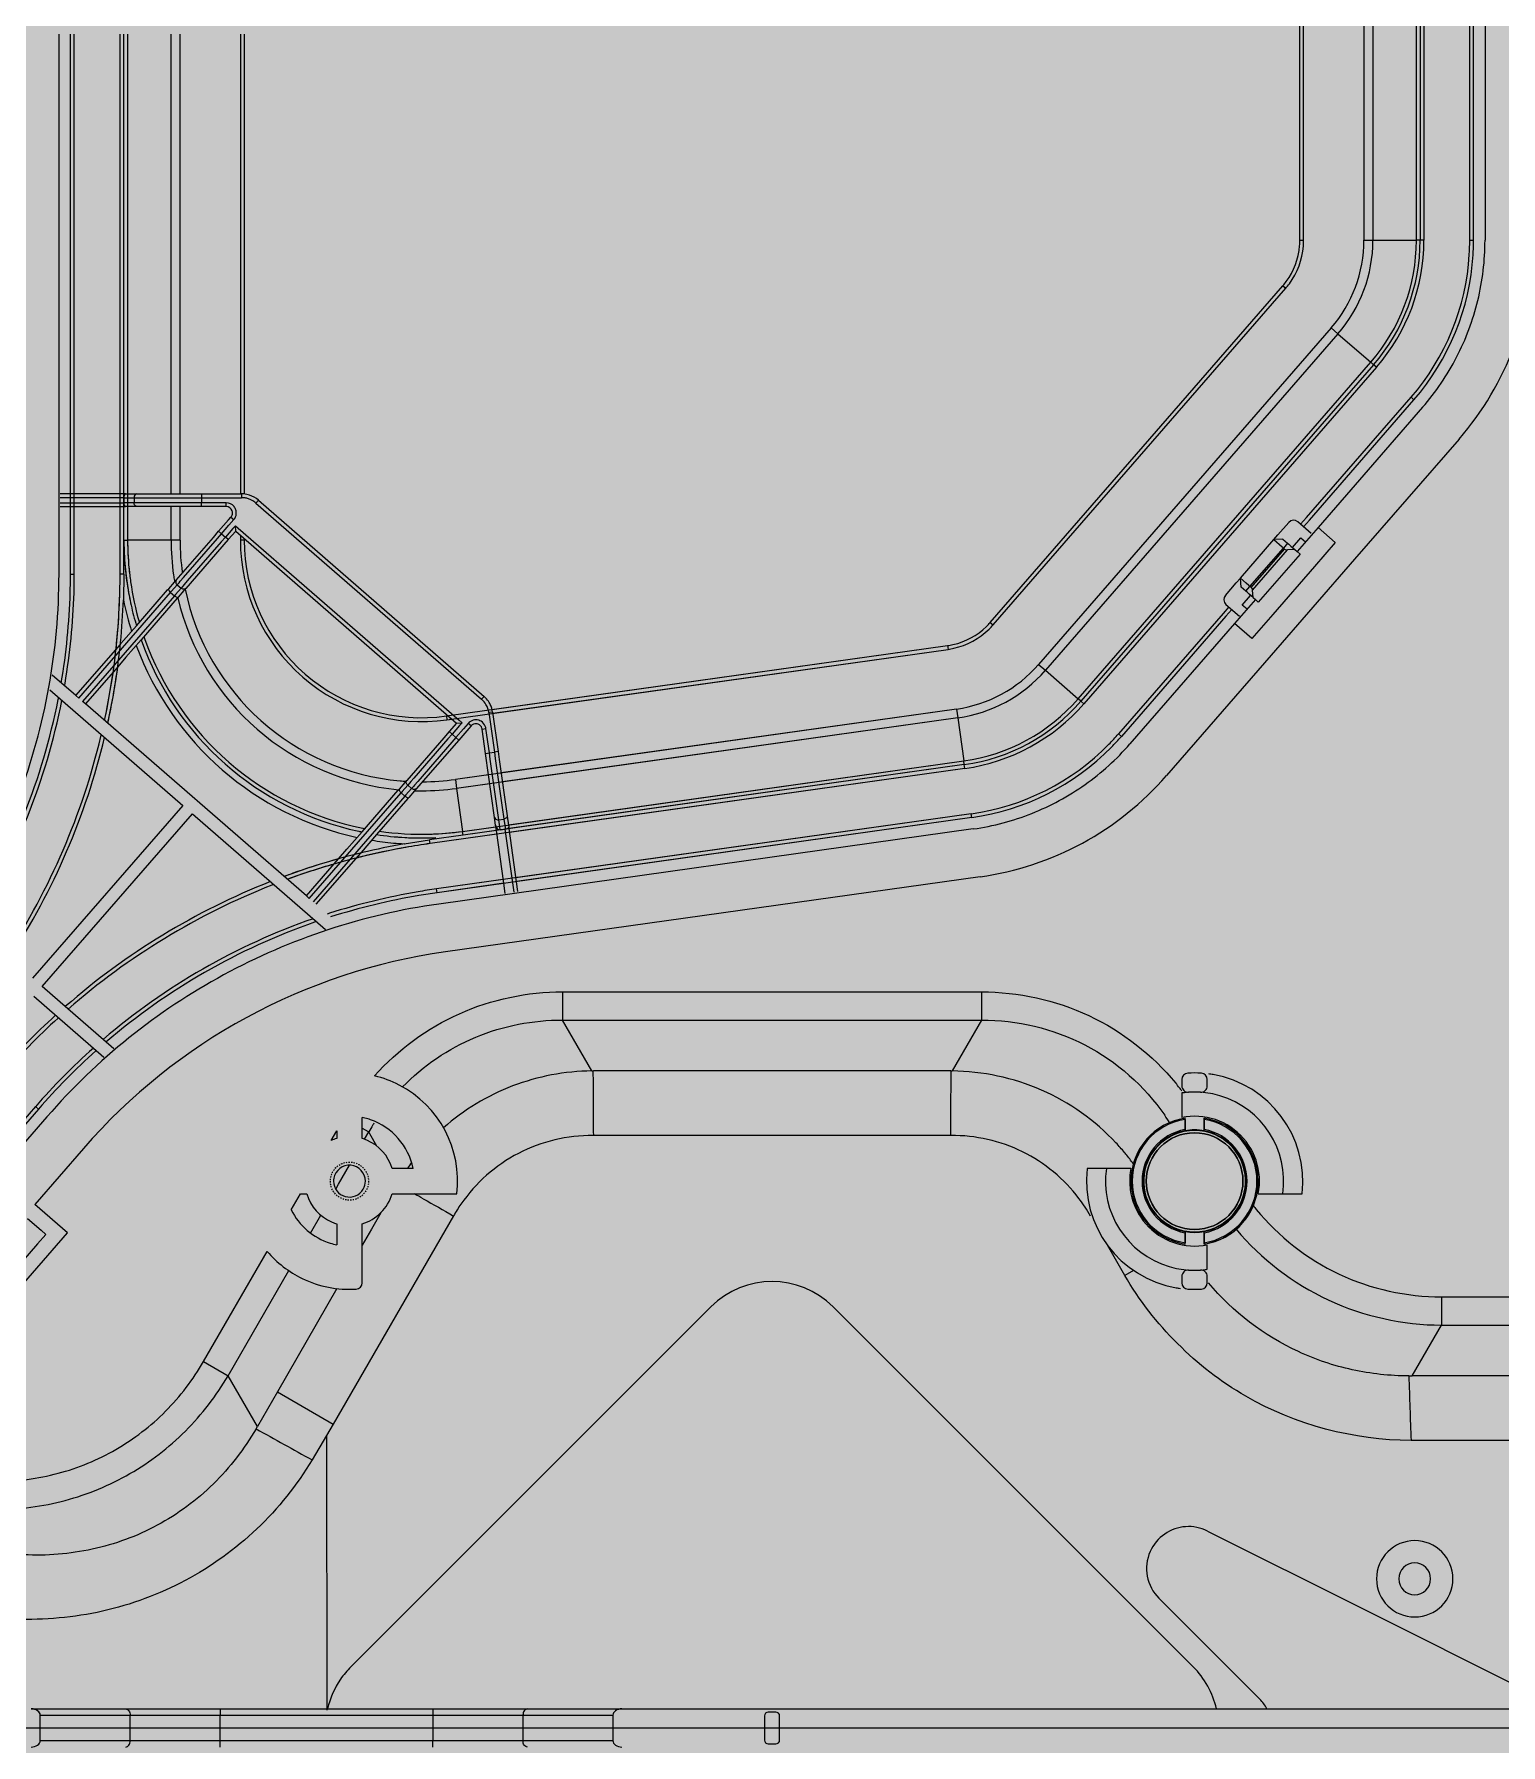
# Model space of a CAD drawing. Header units: millimetres. Extents: x -1070 to 42146, y 1440 to 12921.
# Drawn here: x 5678.8 to 5794, y 3516.5 to 3650.9 of the extents above; entities that cross this region are included whole.
import ezdxf

# ---------------------------------------------------------------- set-up
doc = ezdxf.new("R2010")
doc.units = ezdxf.units.MM
doc.linetypes.add('HIDDEN', pattern=[0.2, 0.1, -0.1])
for name, color, linetype in [('CITI-3MM实线CONTINUOUS', 7, 'Continuous'), ('CITIE-TAO实线CONTINUOUS', 7, 'Continuous'), ('DW-PLUS-XIANGTI隐藏线HIDDEN', 7, 'Continuous')]:
    doc.layers.add(name, color=color, linetype=linetype)

msp = doc.modelspace()

# ---------------------------------------------------------------- hatches: boundary and pattern name
at = {"lineweight": -3}
h = msp.add_hatch(color=256, dxfattribs=at)
h.dxf.hatch_style = 1
h.paths.add_polyline_path([(5611.757, 3767.826), (5611.757, 2767.826), (6111.757, 2767.826), (6111.757, 3767.826)])

# ---------------------------------------------------------------- linework, layer by layer
at = {"color": 7, "linetype": 'Continuous', "lineweight": -3}
for p, q in [((5787.98, 3677.148), (5787.98, 3634.728)), ((5791.58, 3634.728), (5791.58, 3677.148)), ((5791.88, 3634.728), (5791.88, 3677.148)), ((5792.78, 3677.148), (5792.78, 3634.728)), ((5778.23, 3634.728), (5778.23, 3674.488)), ((5778.53, 3634.728), (5778.53, 3674.488)), ((5783.266, 3674.488), (5783.266, 3634.728)), ((5783.973, 3674.488), (5783.973, 3634.728)), ((5787.388, 3634.728), (5787.388, 3674.488)), ((5787.68, 3674.488), (5787.68, 3634.728)), ((5680.733, 3608.504), (5680.733, 3650.924)), ((5680.733, 3608.504), (5680.733, 3650.924)), ((5681.633, 3608.504), (5681.633, 3650.924)), ((5681.633, 3614.801), (5681.633, 3650.924)), ((5681.933, 3608.504), (5681.933, 3650.924)), ((5681.933, 3614.801), (5681.933, 3650.924)), ((5685.533, 3608.504), (5685.533, 3650.924)), ((5685.533, 3614.801), (5685.533, 3650.924)), ((5685.833, 3611.163), (5685.833, 3650.924)), ((5685.833, 3614.801), (5685.833, 3650.924)), ((5686.126, 3650.924), (5686.126, 3611.163)), ((5686.126, 3650.924), (5686.126, 3614.801)), ((5689.54, 3614.801), (5689.54, 3650.924)), ((5690.247, 3614.801), (5690.247, 3650.924)), ((5694.983, 3650.924), (5694.983, 3614.801)), ((5695.283, 3650.924), (5695.283, 3614.791)), ((5778.23, 3634.728), (5778.53, 3634.728)), ((5783.266, 3634.728), (5783.973, 3634.728)), ((5783.973, 3634.728), (5787.388, 3634.728)), ((5787.68, 3634.728), (5787.388, 3634.728)), ((5787.98, 3634.728), (5787.68, 3634.728)), ((5791.58, 3634.728), (5791.88, 3634.728)), ((5753.902, 3604.704), (5776.894, 3631.153)), ((5754.129, 3604.507), (5777.12, 3630.956)), ((5776.894, 3631.153), (5777.12, 3630.956)), ((5780.694, 3627.849), (5757.703, 3601.4)), ((5781.228, 3627.385), (5758.236, 3600.937)), ((5780.694, 3627.849), (5781.228, 3627.385)), ((5781.228, 3627.385), (5783.805, 3625.145)), ((5760.813, 3598.697), (5783.805, 3625.145)), ((5784.026, 3624.953), (5761.034, 3598.504)), ((5784.252, 3624.756), (5761.261, 3598.308)), ((5784.026, 3624.953), (5783.805, 3625.145)), ((5784.252, 3624.756), (5784.026, 3624.953)), ((5778.754, 3612.944), (5786.969, 3622.394)), ((5778.98, 3612.747), (5787.195, 3622.197)), ((5787.875, 3621.607), (5779.659, 3612.156)), ((5786.969, 3622.394), (5787.195, 3622.197)), ((5790.743, 3619.114), (5782.527, 3609.663)), ((5685.833, 3614.801), (5680.833, 3614.801)), ((5685.957, 3614.801), (5685.833, 3614.801)), ((5685.957, 3614.801), (5686.636, 3614.801)), ((5686.636, 3614.801), (5686.848, 3614.801)), ((5686.848, 3614.801), (5691.307, 3614.801)), ((5691.307, 3614.801), (5691.94, 3614.801)), ((5691.94, 3614.801), (5695.084, 3614.801)), ((5691.94, 3614.801), (5691.94, 3614.501)), ((5695.084, 3614.801), (5695.084, 3614.501)), ((5685.833, 3614.501), (5680.833, 3614.501)), ((5680.833, 3614.101), (5685.833, 3614.101)), ((5680.833, 3613.801), (5685.833, 3613.801)), ((5681.633, 3608.504), (5681.633, 3613.801)), ((5681.933, 3608.504), (5681.933, 3613.801)), ((5685.533, 3608.504), (5685.533, 3613.801)), ((5685.833, 3614.501), (5685.957, 3614.501)), ((5685.833, 3614.501), (5685.833, 3614.101)), ((5685.957, 3614.101), (5685.833, 3614.101)), ((5685.833, 3611.163), (5685.833, 3613.801)), ((5685.833, 3613.801), (5685.957, 3613.801)), ((5685.957, 3614.501), (5686.636, 3614.501)), ((5686.636, 3614.101), (5685.957, 3614.101)), ((5686.636, 3613.801), (5685.957, 3613.801)), ((5686.126, 3613.801), (5686.126, 3611.163)), ((5686.636, 3614.501), (5686.636, 3614.101)), ((5686.636, 3614.501), (5686.994, 3614.501)), ((5686.848, 3614.101), (5686.636, 3614.101)), ((5686.848, 3613.801), (5686.636, 3613.801)), ((5687.374, 3614.101), (5686.848, 3614.101)), ((5691.307, 3613.801), (5686.848, 3613.801)), ((5686.994, 3614.501), (5687.374, 3614.501)), ((5687.374, 3614.501), (5691.449, 3614.501)), ((5691.449, 3614.101), (5687.374, 3614.101)), ((5689.54, 3611.163), (5689.54, 3613.801)), ((5690.247, 3611.163), (5690.247, 3613.801)), ((5691.94, 3613.801), (5691.307, 3613.801)), ((5691.449, 3614.501), (5691.94, 3614.501)), ((5691.94, 3614.101), (5691.449, 3614.101)), ((5691.94, 3614.501), (5695.084, 3614.501)), ((5691.94, 3614.501), (5691.94, 3614.101)), ((5691.94, 3613.801), (5691.94, 3614.101)), ((5693.866, 3614.101), (5691.94, 3614.101)), ((5693.866, 3613.801), (5691.94, 3613.801)), ((5693.866, 3613.801), (5693.866, 3614.101)), ((5696.396, 3614.31), (5696.2, 3614.084)), ((5696.2, 3614.084), (5713.939, 3598.663)), ((5696.396, 3614.31), (5714.135, 3598.89)), ((5693.278, 3611.862), (5694.061, 3612.763)), ((5693.504, 3611.665), (5694.09, 3612.34)), ((5694.392, 3612.077), (5693.806, 3611.403)), ((5694.619, 3611.88), (5694.032, 3611.206)), ((5694.061, 3612.763), (5694.243, 3612.973)), ((5694.09, 3612.34), (5694.469, 3612.776)), ((5694.243, 3612.973), (5694.469, 3612.776)), ((5694.589, 3612.304), (5694.392, 3612.077)), ((5694.619, 3611.88), (5694.589, 3612.304)), ((5694.589, 3612.304), (5694.815, 3612.107)), ((5694.619, 3611.88), (5711.977, 3596.791)), ((5694.815, 3612.107), (5712.174, 3597.017)), ((5776.51, 3611.582), (5777.363, 3612.563)), ((5779.659, 3612.156), (5778.019, 3610.27)), ((5779.125, 3611.694), (5778.068, 3612.612)), ((5778.294, 3612.415), (5778.754, 3612.944)), ((5778.521, 3612.218), (5778.98, 3612.747)), ((5779.659, 3612.156), (5781.018, 3610.975)), ((5685.833, 3608.504), (5685.833, 3611.163)), ((5685.833, 3611.163), (5686.126, 3611.163)), ((5685.833, 3608.504), (5685.833, 3611.163)), ((5685.833, 3611.163), (5686.126, 3611.163)), ((5689.54, 3611.163), (5686.126, 3611.163)), ((5690.247, 3611.163), (5689.54, 3611.163)), ((5689.938, 3608.02), (5692.863, 3611.385)), ((5690.509, 3608.22), (5693.182, 3611.295)), ((5694.032, 3611.206), (5690.692, 3607.364)), ((5693.484, 3611.033), (5690.811, 3607.957)), ((5692.863, 3611.385), (5693.278, 3611.862)), ((5693.182, 3611.295), (5693.504, 3611.665)), ((5693.278, 3611.862), (5693.504, 3611.665)), ((5693.806, 3611.403), (5693.484, 3611.033)), ((5693.504, 3611.665), (5693.806, 3611.403)), ((5694.032, 3611.206), (5693.806, 3611.403)), ((5694.983, 3611.564), (5694.983, 3611.421)), ((5694.983, 3611.421), (5694.983, 3611.354)), ((5694.983, 3611.354), (5694.983, 3611.163)), ((5694.988, 3611.163), (5694.983, 3611.163)), ((5695.053, 3611.163), (5694.988, 3611.163)), ((5695.283, 3611.163), (5695.053, 3611.163)), ((5695.283, 3611.303), (5695.283, 3611.163)), ((5773.557, 3608.185), (5776.182, 3611.204)), ((5774.312, 3607.529), (5776.936, 3610.548)), ((5776.182, 3611.204), (5776.51, 3611.582)), ((5776.887, 3611.254), (5776.182, 3611.204)), ((5776.182, 3611.204), (5776.838, 3610.634)), ((5776.838, 3610.634), (5776.936, 3610.548)), ((5776.887, 3611.254), (5777.264, 3610.926)), ((5777.264, 3610.926), (5776.936, 3610.548)), ((5776.936, 3610.548), (5777.031, 3610.466)), ((5777.264, 3610.926), (5777.359, 3610.843)), ((5777.359, 3610.843), (5777.519, 3610.704)), ((5777.519, 3610.704), (5777.83, 3610.434)), ((5777.642, 3610.598), (5778.298, 3611.352)), ((5778.298, 3611.352), (5778.675, 3611.024)), ((5781.018, 3610.975), (5779.378, 3609.089)), ((5774.407, 3607.447), (5777.031, 3610.466)), ((5774.509, 3607.241), (5777.249, 3610.393)), ((5778.246, 3610.073), (5774.965, 3606.299)), ((5782.527, 3609.663), (5775.967, 3602.116)), ((5777.83, 3610.434), (5777.249, 3610.393)), ((5777.83, 3610.434), (5778.019, 3610.27)), ((5778.019, 3610.27), (5778.246, 3610.073)), ((5681.633, 3608.504), (5681.933, 3608.504)), ((5681.633, 3608.504), (5681.933, 3608.504)), ((5685.833, 3608.504), (5685.533, 3608.504)), ((5685.833, 3608.504), (5685.533, 3608.504)), ((5685.833, 3608.504), (5685.796, 3606.482)), ((5685.833, 3608.504), (5685.796, 3606.482)), ((5689.353, 3607.347), (5689.798, 3607.86)), ((5689.798, 3607.86), (5689.938, 3608.02)), ((5690.164, 3607.823), (5690.26, 3607.933)), ((5690.26, 3607.933), (5690.509, 3608.22)), ((5690.811, 3607.957), (5690.562, 3607.671)), ((5773.229, 3607.808), (5773.557, 3608.185)), ((5773.607, 3607.48), (5773.557, 3608.185)), ((5774.023, 3607.78), (5773.557, 3608.185)), ((5779.378, 3609.089), (5776.097, 3605.315)), ((5682.281, 3598.755), (5689.498, 3607.057)), ((5689.8, 3606.794), (5682.583, 3598.492)), ((5686.821, 3604.435), (5689.271, 3607.253)), ((5690.026, 3606.597), (5687.184, 3603.328)), ((5689.271, 3607.253), (5689.353, 3607.347)), ((5689.498, 3607.057), (5689.579, 3607.15)), ((5689.498, 3607.057), (5689.8, 3606.794)), ((5689.579, 3607.15), (5690.025, 3607.663)), ((5689.881, 3606.888), (5689.8, 3606.794)), ((5690.327, 3607.4), (5689.881, 3606.888)), ((5690.025, 3607.663), (5690.164, 3607.823)), ((5690.025, 3607.663), (5690.327, 3607.4)), ((5690.108, 3606.691), (5690.026, 3606.597)), ((5690.553, 3607.204), (5690.108, 3606.691)), ((5690.466, 3607.561), (5690.327, 3607.4)), ((5690.562, 3607.671), (5690.466, 3607.561)), ((5690.692, 3607.364), (5690.553, 3607.204)), ((5772.377, 3606.827), (5773.229, 3607.808)), ((5773.984, 3607.152), (5773.607, 3607.48)), ((5773.705, 3606.069), (5774.361, 3606.824)), ((5773.984, 3607.152), (5774.312, 3607.529)), ((5774.079, 3607.07), (5773.984, 3607.152)), ((5774.214, 3607.615), (5774.023, 3607.78)), ((5774.239, 3606.93), (5774.079, 3607.07)), ((5774.312, 3607.529), (5774.214, 3607.615)), ((5774.55, 3606.66), (5774.239, 3606.93)), ((5774.407, 3607.447), (5774.312, 3607.529)), ((5774.55, 3606.66), (5774.509, 3607.241)), ((5774.55, 3606.66), (5774.739, 3606.496)), ((5772.193, 3605.397), (5763.978, 3595.946)), ((5772.419, 3605.2), (5764.204, 3595.749)), ((5772.652, 3605.925), (5772.193, 3605.397)), ((5772.879, 3605.728), (5772.419, 3605.2)), ((5772.426, 3606.122), (5773.482, 3605.203)), ((5774.739, 3606.496), (5773.099, 3604.609)), ((5774.083, 3605.741), (5773.705, 3606.069)), ((5776.097, 3605.315), (5774.457, 3603.428)), ((5774.739, 3606.496), (5774.965, 3606.299)), ((5685.602, 3603.032), (5686.821, 3604.435)), ((5753.902, 3604.704), (5754.129, 3604.507)), ((5773.099, 3604.609), (5764.883, 3595.159)), ((5774.457, 3603.428), (5773.099, 3604.609)), ((5682.055, 3598.952), (5685.555, 3602.978)), ((5685.555, 3602.978), (5685.602, 3603.032)), ((5687.184, 3603.328), (5685.994, 3601.959)), ((5711.174, 3597.349), (5750.548, 3602.883)), ((5711.216, 3597.052), (5750.589, 3602.586)), ((5714.766, 3597.854), (5750.548, 3602.883)), ((5714.818, 3597.558), (5750.589, 3602.586)), ((5750.548, 3602.883), (5750.589, 3602.586)), ((5685.349, 3601.217), (5682.809, 3598.296)), ((5685.994, 3601.959), (5685.349, 3601.217)), ((5757.703, 3601.4), (5758.236, 3600.937)), ((5775.967, 3602.116), (5767.751, 3592.666)), ((5682.055, 3598.952), (5680.2, 3600.564)), ((5758.236, 3600.937), (5760.813, 3598.697)), ((5680.001, 3599.412), (5690.455, 3590.324)), ((5682.281, 3598.755), (5682.055, 3598.952)), ((5682.809, 3598.296), (5682.583, 3598.492)), ((5714.135, 3598.89), (5713.939, 3598.663)), ((5761.034, 3598.504), (5760.813, 3598.697)), ((5761.261, 3598.308), (5761.034, 3598.504)), ((5700.168, 3583.206), (5682.809, 3598.296)), ((5711.174, 3597.349), (5711.312, 3597.369)), ((5711.174, 3597.349), (5711.216, 3597.052)), ((5711.174, 3597.349), (5711.216, 3597.057)), ((5711.471, 3597.088), (5711.612, 3597.108)), ((5751.248, 3597.896), (5711.875, 3592.362)), ((5751.347, 3597.196), (5711.974, 3591.662)), ((5714.804, 3597.659), (5714.507, 3597.617)), ((5714.507, 3597.617), (5714.944, 3594.503)), ((5714.804, 3597.659), (5715.241, 3594.545)), ((5751.248, 3597.896), (5715.477, 3592.869)), ((5751.347, 3597.196), (5715.575, 3592.168)), ((5751.248, 3597.896), (5751.347, 3597.196)), ((5751.347, 3597.196), (5751.822, 3593.815)), ((5711.391, 3596.117), (5710.974, 3595.637)), ((5711.216, 3597.052), (5711.405, 3597.079)), ((5711.216, 3597.057), (5711.216, 3597.052)), ((5711.617, 3595.92), (5711.295, 3595.55)), ((5711.977, 3596.791), (5711.391, 3596.117)), ((5711.617, 3595.92), (5711.391, 3596.117)), ((5711.405, 3597.079), (5711.471, 3597.088)), ((5712.203, 3596.594), (5711.617, 3595.92)), ((5711.617, 3595.92), (5711.919, 3595.658)), ((5712.505, 3596.332), (5711.919, 3595.658)), ((5711.977, 3596.791), (5712.4, 3596.821)), ((5712.928, 3596.361), (5712.145, 3595.461)), ((5712.174, 3597.017), (5712.4, 3596.821)), ((5712.4, 3596.821), (5712.203, 3596.594)), ((5712.884, 3596.768), (5712.505, 3596.332)), ((5713.111, 3596.571), (5712.884, 3596.768)), ((5713.111, 3596.571), (5712.928, 3596.361)), ((5713.983, 3596.313), (5714.28, 3596.354)), ((5714.251, 3594.405), (5713.983, 3596.313)), ((5714.548, 3594.447), (5714.28, 3596.354)), ((5764.204, 3595.749), (5763.978, 3595.946)), ((5710.974, 3595.637), (5708.051, 3592.274)), ((5711.295, 3595.55), (5708.622, 3592.474)), ((5712.145, 3595.461), (5708.805, 3591.618)), ((5711.597, 3595.287), (5708.924, 3592.212)), ((5711.919, 3595.658), (5711.597, 3595.287)), ((5712.145, 3595.461), (5711.919, 3595.658)), ((5714.251, 3594.405), (5714.548, 3594.447)), ((5714.96, 3589.364), (5714.251, 3594.405)), ((5714.548, 3594.447), (5714.944, 3594.503)), ((5714.617, 3593.961), (5714.548, 3594.447)), ((5715.241, 3594.545), (5714.944, 3594.503)), ((5714.944, 3594.503), (5715.013, 3594.017)), ((5715.241, 3594.545), (5715.33, 3593.918)), ((5751.905, 3593.228), (5709.898, 3587.324)), ((5712.449, 3588.281), (5751.822, 3593.815)), ((5751.863, 3593.525), (5712.49, 3587.991)), ((5715.184, 3589.926), (5714.617, 3593.961)), ((5715.013, 3594.017), (5715.58, 3589.982)), ((5715.33, 3593.918), (5715.95, 3589.503)), ((5716.051, 3588.787), (5751.822, 3593.815)), ((5751.863, 3593.525), (5716.091, 3588.497)), ((5751.905, 3593.228), (5716.133, 3588.2)), ((5751.863, 3593.525), (5751.822, 3593.815)), ((5751.905, 3593.228), (5751.863, 3593.525)), ((5707.911, 3592.114), (5707.466, 3591.602)), ((5708.138, 3591.917), (5707.692, 3591.405)), ((5708.051, 3592.274), (5707.911, 3592.114)), ((5708.277, 3592.078), (5708.138, 3591.917)), ((5708.138, 3591.917), (5708.44, 3591.655)), ((5708.373, 3592.188), (5708.277, 3592.078)), ((5708.622, 3592.474), (5708.373, 3592.188)), ((5708.579, 3591.815), (5708.44, 3591.655)), ((5708.675, 3591.925), (5708.579, 3591.815)), ((5708.924, 3592.212), (5708.675, 3591.925)), ((5714.487, 3592.729), (5711.875, 3592.362)), ((5711.875, 3592.362), (5711.974, 3591.662)), ((5711.875, 3592.362), (5711.974, 3591.662)), ((5714.585, 3592.029), (5711.974, 3591.662)), ((5700.394, 3583.009), (5707.611, 3591.311)), ((5707.913, 3591.049), (5700.696, 3582.747)), ((5704.542, 3588.238), (5707.384, 3591.508)), ((5708.139, 3590.852), (5705.689, 3588.033)), ((5707.384, 3591.508), (5707.466, 3591.602)), ((5707.692, 3591.405), (5707.611, 3591.311)), ((5707.611, 3591.311), (5707.913, 3591.049)), ((5707.994, 3591.143), (5707.913, 3591.049)), ((5708.44, 3591.655), (5707.994, 3591.143)), ((5708.221, 3590.946), (5708.139, 3590.852)), ((5708.666, 3591.458), (5708.221, 3590.946)), ((5708.805, 3591.618), (5708.666, 3591.458)), ((5711.974, 3591.662), (5712.449, 3588.281)), ((5711.974, 3591.662), (5712.449, 3588.281)), ((5690.455, 3590.324), (5678.646, 3576.739)), ((5679.401, 3576.083), (5691.21, 3589.668)), ((5691.21, 3589.668), (5701.664, 3580.581)), ((5752.406, 3589.663), (5710.399, 3583.759)), ((5752.447, 3589.366), (5710.441, 3583.462)), ((5714.989, 3589.154), (5714.96, 3589.364)), ((5715.042, 3588.778), (5714.989, 3589.154)), ((5715.237, 3589.55), (5715.184, 3589.926)), ((5715.286, 3589.195), (5715.237, 3589.55)), ((5715.286, 3589.195), (5715.682, 3589.251)), ((5715.339, 3588.82), (5715.286, 3589.195)), ((5715.58, 3589.982), (5715.653, 3589.461)), ((5715.653, 3589.461), (5715.682, 3589.251)), ((5715.682, 3589.251), (5715.777, 3588.579)), ((5715.95, 3589.503), (5715.98, 3589.293)), ((5715.98, 3589.293), (5716.074, 3588.62)), ((5752.406, 3589.663), (5716.634, 3584.635)), ((5752.447, 3589.366), (5716.676, 3584.338)), ((5752.447, 3589.366), (5752.406, 3589.663)), ((5703.352, 3586.87), (5704.542, 3588.238)), ((5705.689, 3588.033), (5704.47, 3586.631)), ((5712.49, 3587.991), (5709.856, 3587.621)), ((5712.49, 3587.991), (5709.856, 3587.621)), ((5715.143, 3588.061), (5709.898, 3587.324)), ((5752.573, 3588.474), (5710.566, 3582.571)), ((5752.573, 3588.474), (5710.566, 3582.571)), ((5712.449, 3588.281), (5715.06, 3588.648)), ((5712.49, 3587.991), (5712.449, 3588.281)), ((5712.49, 3587.991), (5712.449, 3588.281)), ((5715.101, 3588.358), (5712.49, 3587.991)), ((5715.101, 3588.358), (5715.042, 3588.778)), ((5715.686, 3584.199), (5715.101, 3588.358)), ((5715.398, 3588.4), (5715.339, 3588.82)), ((5715.398, 3588.4), (5715.794, 3588.456)), ((5715.777, 3588.579), (5715.794, 3588.456)), ((5716.49, 3583.504), (5715.794, 3588.456)), ((5716.091, 3588.497), (5716.074, 3588.62)), ((5716.787, 3583.546), (5716.091, 3588.497)), ((5704.423, 3586.577), (5700.923, 3582.55)), ((5702.707, 3586.128), (5703.352, 3586.87)), ((5704.47, 3586.631), (5704.423, 3586.577)), ((5707.859, 3587.303), (5709.856, 3587.621)), ((5707.859, 3587.303), (5709.856, 3587.621)), ((5709.898, 3587.324), (5709.856, 3587.621)), ((5709.898, 3587.324), (5709.856, 3587.621)), ((5700.168, 3583.206), (5702.707, 3586.128)), ((5715.644, 3584.496), (5710.399, 3583.759)), ((5710.441, 3583.462), (5710.399, 3583.759)), ((5710.441, 3583.462), (5710.399, 3583.759)), ((5715.686, 3584.199), (5710.441, 3583.462)), ((5753.101, 3584.711), (5711.095, 3578.808)), ((5715.797, 3583.407), (5715.686, 3584.199)), ((5700.394, 3583.009), (5700.168, 3583.206)), ((5685.03, 3571.19), (5679.401, 3576.083)), ((5720.296, 3575.671), (5753.217, 3575.671)), ((5720.296, 3575.671), (5720.296, 3573.45)), ((5753.217, 3575.671), (5753.217, 3573.45)), ((5678.745, 3575.329), (5684.268, 3570.527)), ((5720.296, 3573.45), (5753.217, 3573.45)), ((5722.602, 3569.455), (5720.296, 3573.45)), ((5753.217, 3573.45), (5750.911, 3569.455)), ((5750.795, 3569.456), (5722.718, 3569.456)), ((5768.96, 3568.779), (5768.96, 3568.278)), ((5768.96, 3567.723), (5768.96, 3565.796)), ((5770.96, 3568.278), (5770.96, 3568.779)), ((5678.883, 3566.648), (5674.265, 3561.335)), ((5679.11, 3566.451), (5675.017, 3561.742)), ((5679.11, 3566.451), (5678.883, 3566.648)), ((5679.789, 3565.86), (5675.171, 3560.548)), ((5704.554, 3565.479), (5704.554, 3565.796)), ((5704.554, 3564.959), (5704.554, 3565.479)), ((5704.554, 3564.66), (5704.554, 3564.959)), ((5704.554, 3564.959), (5705.019, 3564.69)), ((5769.21, 3565.637), (5769.21, 3565.738)), ((5769.21, 3565.637), (5769.21, 3564.851)), ((5769.21, 3564.851), (5769.21, 3564.749)), ((5770.71, 3565.738), (5770.71, 3565.637)), ((5770.71, 3565.637), (5770.71, 3564.851)), ((5770.71, 3564.749), (5770.71, 3564.851)), ((5702.118, 3563.987), (5702.554, 3564.742)), ((5702.554, 3564.742), (5702.554, 3564.149)), ((5704.554, 3564.149), (5704.554, 3564.66)), ((5704.741, 3564.087), (5705.072, 3564.66)), ((5705.019, 3564.69), (5705.072, 3564.66)), ((5705.163, 3564.501), (5705.072, 3564.66)), ((5705.713, 3563.549), (5705.163, 3564.501)), ((5750.826, 3564.385), (5722.693, 3564.384)), ((5682.657, 3563.367), (5678.826, 3558.96)), ((5702.706, 3560.562), (5703.562, 3562.045)), ((5708.555, 3561.795), (5706.908, 3561.795)), ((5763.032, 3561.795), (5761.519, 3561.795)), ((5764.959, 3561.795), (5763.032, 3561.795)), ((5698.976, 3558.546), (5699.697, 3559.795)), ((5699.697, 3559.795), (5700.199, 3559.795)), ((5702.475, 3560.163), (5702.706, 3560.562)), ((5706.908, 3559.795), (5711.995, 3559.795)), ((5774.961, 3559.795), (5776.888, 3559.795)), ((5776.888, 3559.795), (5778.401, 3559.795)), ((5681.392, 3556.73), (5678.826, 3558.96)), ((5700.487, 3556.719), (5701.296, 3558.12)), ((5706.014, 3558.305), (5705.274, 3557.024)), ((5678.258, 3557.864), (5679.322, 3556.939)), ((5679.322, 3556.939), (5679.699, 3556.611)), ((5711.726, 3558.057), (5702.282, 3541.696)), ((5702.554, 3557.441), (5702.554, 3555.794)), ((5704.554, 3552.81), (5704.554, 3557.441)), ((5705.274, 3557.024), (5704.554, 3555.776)), ((5769.21, 3556.84), (5769.21, 3556.738)), ((5770.71, 3556.738), (5770.71, 3556.84)), ((5673.257, 3547.371), (5681.392, 3556.73)), ((5679.043, 3555.857), (5673.795, 3549.819)), ((5679.699, 3556.611), (5679.043, 3555.857)), ((5764.468, 3553.393), (5763.112, 3555.759)), ((5769.21, 3556.738), (5769.21, 3555.952)), ((5769.21, 3555.851), (5769.21, 3555.952)), ((5770.71, 3556.738), (5770.71, 3555.952)), ((5770.71, 3555.952), (5770.71, 3555.851)), ((5770.96, 3553.866), (5770.96, 3555.794)), ((5692.091, 3546.62), (5697.089, 3555.276)), ((5694.015, 3545.509), (5698.78, 3553.762)), ((5765.167, 3553.777), (5764.474, 3553.383)), ((5768.96, 3553.311), (5768.96, 3552.81)), ((5770.96, 3552.81), (5770.96, 3553.311)), ((5702.576, 3552.351), (5697.892, 3544.238)), ((5789.363, 3551.702), (5807.326, 3551.702)), ((5789.363, 3551.702), (5789.363, 3549.481)), ((5703.664, 3522.634), (5731.948, 3550.918)), ((5741.565, 3550.918), (5765.81, 3526.673)), ((5787.057, 3545.488), (5789.363, 3549.481)), ((5789.363, 3549.481), (5806.531, 3549.481)), ((5692.091, 3546.62), (5694.015, 3545.509)), ((5696.32, 3541.517), (5694.015, 3545.509)), ((5808.895, 3545.488), (5787.057, 3545.488)), ((5697.892, 3544.238), (5696.32, 3541.517)), ((5697.894, 3544.241), (5702.28, 3541.692)), ((5701.757, 3540.814), (5700.612, 3538.891)), ((5702.282, 3541.696), (5701.757, 3540.814)), ((5701.757, 3540.814), (5701.783, 3519.222)), ((5807.288, 3540.415), (5786.966, 3540.415)), ((5770.963, 3533.302), (5783.101, 3527.233)), ((5771.193, 3523.978), (5767.154, 3528.017)), ((5783.101, 3527.233), (5796.012, 3520.777)), ((5765.81, 3526.673), (5769.849, 3522.634)), ((5773.759, 3521.411), (5771.193, 3523.978)), ((5775.082, 3520.089), (5773.759, 3521.411)), ((5678.55, 3519.326), (5679.257, 3519.326)), ((5679.257, 3519.326), (5685.974, 3519.326)), ((5685.974, 3519.326), (5687.366, 3519.326)), ((5687.366, 3519.326), (5688.952, 3519.326)), ((5688.952, 3519.326), (5690.7, 3519.326)), ((5690.7, 3519.326), (5693.399, 3519.326)), ((5693.399, 3519.326), (5710.115, 3519.326)), ((5693.399, 3519.326), (5693.399, 3518.826)), ((5710.115, 3519.326), (5711.028, 3519.326)), ((5710.115, 3519.326), (5710.115, 3518.826)), ((5711.028, 3519.326), (5712.813, 3519.326)), ((5712.813, 3519.326), (5714.561, 3519.326)), ((5714.561, 3519.326), (5717.186, 3519.326)), ((5717.186, 3519.326), (5717.539, 3519.326)), ((5717.539, 3519.326), (5724.257, 3519.326)), ((5724.257, 3519.326), (5724.964, 3519.326)), ((5724.964, 3519.326), (5736.157, 3519.326)), ((5736.157, 3519.326), (5736.457, 3519.326)), ((5736.457, 3519.326), (5737.057, 3519.326)), ((5737.057, 3519.326), (5737.357, 3519.326)), ((5737.357, 3519.326), (5860.257, 3519.326)), ((5679.257, 3518.826), (5685.974, 3518.826)), ((5679.257, 3516.826), (5679.257, 3518.826)), ((5685.974, 3518.826), (5686.328, 3518.826)), ((5686.328, 3518.826), (5686.971, 3518.826)), ((5686.328, 3516.826), (5686.328, 3518.826)), ((5686.971, 3518.826), (5688.399, 3518.826)), ((5688.399, 3518.826), (5690.811, 3518.826)), ((5690.811, 3518.826), (5693.399, 3518.826)), ((5693.399, 3516.826), (5693.399, 3518.826)), ((5693.399, 3518.826), (5710.115, 3518.826)), ((5710.115, 3518.826), (5710.986, 3518.826)), ((5710.115, 3518.826), (5710.115, 3516.826)), ((5710.986, 3518.826), (5712.703, 3518.826)), ((5712.703, 3518.826), (5715.115, 3518.826)), ((5715.115, 3518.826), (5717.186, 3518.826)), ((5717.186, 3518.826), (5717.186, 3516.826)), ((5717.186, 3518.826), (5717.539, 3518.826)), ((5717.539, 3518.826), (5724.257, 3518.826)), ((5724.257, 3518.826), (5724.257, 3516.826)), ((5736.157, 3518.776), (5736.157, 3516.876)), ((5737.057, 3519.076), (5736.457, 3519.076)), ((5737.357, 3516.876), (5737.357, 3518.776)), ((5685.974, 3516.826), (5679.257, 3516.826)), ((5686.328, 3516.826), (5685.974, 3516.826)), ((5688.399, 3516.826), (5686.328, 3516.826)), ((5690.811, 3516.826), (5688.399, 3516.826)), ((5692.527, 3516.826), (5690.811, 3516.826)), ((5693.399, 3516.826), (5692.527, 3516.826)), ((5693.399, 3516.326), (5693.399, 3516.826)), ((5710.115, 3516.826), (5693.399, 3516.826)), ((5710.115, 3516.326), (5710.115, 3516.826)), ((5712.703, 3516.826), (5710.115, 3516.826)), ((5715.115, 3516.826), (5712.703, 3516.826)), ((5716.542, 3516.826), (5715.115, 3516.826)), ((5717.186, 3516.826), (5716.542, 3516.826)), ((5717.539, 3516.826), (5717.186, 3516.826)), ((5724.257, 3516.826), (5717.539, 3516.826)), ((5736.457, 3516.576), (5737.057, 3516.576))]:
    msp.add_line(p, q, dxfattribs=at)
at = {"color": 1, "lineweight": -3}
msp.add_line((5611.757, 3517.826), (6111.757, 3517.826), dxfattribs=at)
at = {"color": 7, "linetype": 'Continuous', "lineweight": -3}
for centre, radius, start, end in [((5772.78, 3634.728), 5.45, 323.58705, 355.41209), ((5772.78, 3634.728), 5.75, 323.60306, 355.39694), ((5772.78, 3634.728), 5.45, 355.41209, 0), ((5772.78, 3634.728), 5.75, 355.39694, 0), ((5772.78, 3634.728), 10.486, 319, 0), ((5772.78, 3634.728), 11.193, 319, 0), ((5772.78, 3634.728), 14.607, 319, 0), ((5772.78, 3634.728), 14.9, 319, 0), ((5772.78, 3634.728), 15.2, 319, 0), ((5772.78, 3634.728), 18.8, 319, 356.57999), ((5772.78, 3634.728), 19.1, 319, 356.5632), ((5772.78, 3634.728), 23.8, 319, 0), ((5772.78, 3634.728), 18.8, 356.57999, 0), ((5772.78, 3634.728), 19.1, 356.5632, 0), ((5772.78, 3634.728), 20, 346.33228, 0), ((5772.78, 3634.728), 5.45, 319, 323.58705), ((5772.78, 3634.728), 5.75, 319, 323.60306), ((5772.78, 3634.728), 20, 332.6625, 346.33228), ((5772.78, 3634.728), 20, 319, 332.6625), ((5695.084, 3612.801), 2, 85.44444, 90), ((5695.084, 3612.801), 2, 71.77777, 85.44444), ((5695.084, 3612.801), 2, 49, 71.77777), ((5693.866, 3613.301), 0.8, 39.15237, 90), ((5693.866, 3613.301), 0.5, 20.13337, 90), ((5693.866, 3613.301), 0.5, 327.7333, 11.40004), ((5693.866, 3613.301), 0.5, 11.40004, 20.13337), ((5693.866, 3613.301), 0.8, 319, 355.44805), ((5693.866, 3613.301), 0.8, 17.302, 39.15237), ((5693.866, 3613.301), 0.8, 355.44805, 17.302), ((5695.084, 3612.801), 1.7, 80.94126, 90), ((5695.084, 3612.801), 1.7, 71.83521, 80.94126), ((5695.084, 3612.801), 1.7, 62.59196, 71.83521), ((5695.084, 3612.801), 1.7, 49, 62.59196), ((5693.866, 3613.301), 0.5, 319, 327.7333), ((5777.74, 3612.235), 0.5, 49, 139), ((5709.233, 3611.163), 23.4, 180, 186.4174), ((5709.233, 3611.163), 23.4, 180, 185.07169), ((5709.233, 3611.163), 23.107, 180, 186.36775), ((5709.233, 3611.163), 23.107, 180, 185.41688), ((5709.233, 3611.163), 19.693, 180, 187.99897), ((5709.233, 3611.163), 18.986, 180, 187.82301), ((5709.233, 3611.163), 14.25, 180, 278), ((5709.233, 3611.163), 13.95, 180, 278), ((5630.733, 3608.504), 50, 349.75, 0), ((5630.733, 3608.504), 50, 349.75, 0), ((5630.733, 3608.504), 50.9, 358.37899, 0), ((5630.733, 3608.504), 50.9, 358.37899, 0), ((5630.733, 3608.504), 51.2, 358.3489, 0), ((5630.733, 3608.504), 51.2, 358.3489, 0), ((5630.733, 3608.504), 54.8, 357.8999, 0), ((5630.733, 3608.504), 54.8, 357.97711, 0), ((5709.233, 3611.163), 23.4, 185.07169, 186.87679), ((5709.233, 3611.163), 23.4, 186.4174, 186.4884), ((5709.233, 3611.163), 23.4, 186.4884, 186.59455), ((5709.233, 3611.163), 23.4, 186.59455, 191.31558), ((5709.233, 3611.163), 23.4, 186.87679, 190.65324), ((5709.233, 3611.163), 23.107, 185.41688, 188.12537), ((5709.233, 3611.163), 23.107, 186.36775, 186.45538), ((5709.233, 3611.163), 23.107, 188.12537, 196.25105), ((5709.233, 3611.163), 19.693, 187.99897, 189.25012), ((5709.233, 3611.163), 19.693, 189.25012, 189.5988), ((5630.733, 3608.504), 50.9, 350.32278, 358.37899), ((5630.733, 3608.504), 50.9, 350.32278, 358.37899), ((5630.733, 3608.504), 51.2, 350.32655, 358.3489), ((5630.733, 3608.504), 51.2, 350.32655, 358.3489), ((5630.733, 3608.504), 54.8, 357.9023, 357.97711), ((5709.233, 3611.163), 23.4, 190.65324, 192.61961), ((5709.233, 3611.163), 23.4, 191.31558, 191.46152), ((5709.233, 3611.163), 19.693, 193.26995, 264.73005), ((5709.233, 3611.163), 18.986, 191.7196, 264.84763), ((5772.754, 3606.499), 0.5, 139, 229), ((5630.733, 3608.504), 54.8, 347.87246, 357.9023), ((5630.733, 3608.504), 54.8, 354.83059, 357.8999), ((5630.733, 3608.504), 55.1, 354.39879, 357.89666), ((5630.733, 3608.504), 55.1, 354.39695, 357.89666), ((5709.233, 3611.163), 23.9, 191.29632, 197.46545), ((5709.233, 3611.163), 23.4, 192.61961, 196.71114), ((5749.789, 3608.28), 5.45, 282.58705, 314.41209), ((5749.789, 3608.28), 5.75, 282.60306, 314.39694), ((5749.789, 3608.28), 5.45, 314.41209, 319), ((5749.789, 3608.28), 5.75, 314.39694, 319), ((5630.733, 3608.504), 55.1, 347.87626, 354.39879), ((5630.733, 3608.504), 54.8, 353.79813, 354.83059), ((5630.733, 3608.504), 55.1, 354.2445, 354.39695), ((5709.233, 3611.163), 23.9, 200.23805, 257.76195), ((5709.233, 3611.163), 23.4, 199.56387, 257.77751), ((5709.233, 3611.163), 23.107, 199.15321, 199.54798), ((5709.233, 3611.163), 23.107, 199.54798, 258.45202), ((5749.789, 3608.28), 5.45, 278, 282.58705), ((5749.789, 3608.28), 5.75, 278, 282.60306), ((5630.733, 3608.504), 55.1, 351.61737, 352.40022), ((5749.789, 3608.28), 10.486, 278, 319), ((5630.733, 3608.504), 51.2, 350.1187, 350.32655), ((5630.733, 3608.504), 51.2, 350.1187, 350.32655), ((5630.733, 3608.504), 54.8, 347.87246, 351.92149), ((5630.733, 3608.504), 55.1, 348.48477, 351.61737), ((5749.789, 3608.28), 11.193, 278, 319), ((5630.733, 3608.504), 50.9, 327.58153, 348.82594), ((5630.733, 3608.504), 50.9, 327.58153, 348.82594), ((5630.733, 3608.504), 50, 329.25, 349.75), ((5630.733, 3608.504), 51.2, 327.43559, 348.82031), ((5630.733, 3608.504), 51.2, 327.43559, 348.82031), ((5630.733, 3608.504), 50.9, 348.82594, 349.01405), ((5630.733, 3608.504), 50.9, 348.82594, 349.01405), ((5712.823, 3597.38), 1.7, 30.83255, 49), ((5712.823, 3597.38), 2, 44.44444, 49), ((5712.823, 3597.38), 2, 30.77778, 44.44444), ((5749.789, 3608.28), 14.607, 278, 319), ((5749.789, 3608.28), 14.9, 278, 319), ((5630.733, 3608.504), 55.1, 347.70059, 348.48477), ((5712.823, 3597.38), 1.7, 8, 30.83255), ((5712.823, 3597.38), 2, 26.22222, 30.77778), ((5712.823, 3597.38), 2, 8, 26.22222), ((5749.789, 3608.28), 15.2, 278, 319), ((5630.733, 3608.504), 54.8, 346.52658, 346.6852), ((5630.733, 3608.504), 54.8, 346.52658, 346.6852), ((5630.733, 3608.504), 55.1, 347.70059, 347.87626), ((5713.488, 3596.243), 0.8, 73.55056, 139), ((5713.488, 3596.243), 0.5, 86.60004, 139), ((5713.488, 3596.243), 0.5, 69.13342, 86.60004), ((5713.488, 3596.243), 0.5, 16.7333, 69.13342), ((5713.488, 3596.243), 0.8, 58.93979, 73.55056), ((5713.488, 3596.243), 0.8, 22.70649, 58.93979), ((5713.488, 3596.243), 0.5, 8, 16.7333), ((5713.488, 3596.243), 0.8, 8, 22.70649), ((5749.789, 3608.28), 18.8, 315.57998, 319), ((5630.733, 3608.504), 54.8, 326.8249, 346.52658), ((5630.733, 3608.504), 54.8, 326.8249, 346.52658), ((5630.733, 3608.504), 55.1, 326.8308, 346.52165), ((5630.733, 3608.504), 55.1, 326.8308, 346.52165), ((5749.789, 3608.28), 18.8, 278, 315.57998), ((5749.789, 3608.28), 19.1, 278, 315.5632), ((5749.789, 3608.28), 20, 305.33233, 319), ((5749.789, 3608.28), 19.1, 315.5632, 319), ((5709.233, 3611.163), 18.986, 264.84763, 266.2804), ((5709.233, 3611.163), 18.986, 270.17699, 278), ((5749.789, 3608.28), 23.8, 278, 319), ((5749.789, 3608.28), 20, 291.66271, 305.33233), ((5709.233, 3611.163), 19.693, 268.4012, 268.74988), ((5709.233, 3611.163), 19.693, 268.74988, 270.00105), ((5709.233, 3611.163), 19.693, 270.00105, 278), ((5749.789, 3608.28), 20, 278, 291.66271), ((5709.233, 3611.163), 23.4, 257.77751, 258.43613), ((5709.233, 3611.163), 23.107, 258.45202, 258.84679), ((5709.233, 3611.163), 23.4, 261.28886, 266.73109), ((5709.233, 3611.163), 23.107, 261.74895, 271.5218), ((5709.233, 3611.163), 23.4, 265.51043, 268.14321), ((5709.233, 3611.163), 23.4, 266.73109, 267.15609), ((5709.233, 3611.163), 23.4, 267.15609, 269.97838), ((5709.233, 3611.163), 23.4, 268.14321, 270.7121), ((5709.233, 3611.163), 23.4, 269.97838, 271.52647), ((5709.233, 3611.163), 23.4, 270.7121, 271.52035), ((5709.233, 3611.163), 23.107, 271.5218, 272.58312), ((5709.233, 3611.163), 23.4, 271.52035, 271.59798), ((5709.233, 3611.163), 23.107, 271.54462, 271.63222), ((5709.233, 3611.163), 23.4, 271.52647, 271.61134), ((5709.233, 3611.163), 23.107, 271.63222, 278), ((5709.233, 3611.163), 23.4, 271.61134, 272.72647), ((5709.233, 3611.163), 23.107, 272.58312, 278), ((5717.525, 3533.057), 55.1, 103.60127, 110.12376), ((5717.525, 3533.057), 54.8, 100.0977, 110.12754), ((5717.525, 3533.057), 54.8, 103.1694, 104.20187), ((5717.525, 3533.057), 55.1, 103.60302, 103.7555), ((5717.525, 3533.057), 55.1, 100.09407, 103.60302), ((5717.525, 3533.057), 55.1, 100.09407, 103.60127), ((5717.525, 3533.057), 54.8, 100.07051, 103.1694), ((5709.233, 3611.163), 23.9, 260.53455, 262.59543), ((5709.233, 3611.163), 23.9, 262.59543, 266.72412), ((5717.525, 3533.057), 54.8, 100.02285, 100.0977), ((5717.525, 3533.057), 54.8, 98, 100.07051), ((5717.525, 3533.057), 54.8, 98, 100.02285), ((5717.525, 3533.057), 54.8, 106.07851, 110.12754), ((5717.525, 3533.057), 55.1, 106.38288, 109.51548), ((5717.525, 3533.057), 55.1, 105.59978, 106.38288), ((5717.525, 3533.057), 55.1, 111.47835, 131.1692), ((5717.525, 3533.057), 55.1, 111.47835, 131.1692), ((5717.525, 3533.057), 54.8, 111.47342, 131.1751), ((5717.525, 3533.057), 54.8, 111.47342, 131.1751), ((5717.525, 3533.057), 54.8, 111.3148, 111.47342), ((5717.525, 3533.057), 54.8, 111.3148, 111.47342), ((5717.525, 3533.057), 55.1, 109.51548, 110.29941), ((5717.525, 3533.057), 55.1, 110.12376, 110.29941), ((5717.525, 3533.057), 51.2, 98, 99.6511), ((5717.525, 3533.057), 51.2, 98, 99.6511), ((5717.525, 3533.057), 50, 98, 108.25), ((5717.525, 3533.057), 51.2, 99.6511, 107.67345), ((5717.525, 3533.057), 51.2, 99.6511, 107.67345), ((5717.525, 3533.057), 50.9, 99.62101, 107.67722), ((5717.525, 3533.057), 50.9, 99.62101, 107.67722), ((5717.525, 3533.057), 50.9, 98, 99.62101), ((5717.525, 3533.057), 50.9, 98, 99.62101), ((5717.525, 3533.057), 51.2, 109.17969, 130.56441), ((5717.525, 3533.057), 50.9, 109.17406, 130.57134), ((5717.525, 3533.057), 50.9, 108.98595, 109.17406), ((5717.525, 3533.057), 51.2, 107.67345, 107.8813), ((5717.525, 3533.057), 50, 108.25, 118.5), ((5717.525, 3533.057), 46.2, 98, 139), ((5717.525, 3533.057), 50, 118.5, 128.75), ((5717.525, 3533.057), 55.1, 131.1692, 131.21796), ((5717.525, 3533.057), 55.1, 132.26623, 139), ((5717.525, 3533.057), 54.8, 132.26337, 139), ((5717.525, 3533.057), 50, 128.75, 139), ((5717.525, 3533.057), 51.2, 130.56441, 130.62108), ((5717.525, 3533.057), 51.2, 131.75065, 139), ((5717.525, 3533.057), 50.9, 131.74737, 139), ((5703.554, 3560.795), 8.5, 62.57731, 76.60711), ((5722.333, 3596.968), 27.514, 270.5615, 270.80261), ((6678.697, 3572.487), 956.012, 180.181624, 180.485641), ((5751.155, 3597.007), 27.553, 269.25108, 269.49189), ((4794.407, 3572.676), 956.426, 359.503302, 359.80713), ((5769.46, 3568.779), 0.5, 93.58332, 180), ((5769.96, 3560.795), 8.5, 86.41668, 93.58332), ((5770.46, 3568.779), 0.5, 0, 86.41668), ((5769.96, 3560.795), 8.5, 80.15881, 82.46232), ((5769.96, 3560.795), 8.5, 353.24367, 80.15881), ((5703.554, 3560.795), 8.5, 353.24367, 62.57731), ((5753.179, 3555.891), 19.822, 38.11358, 39.48489), ((5753.215, 3555.919), 19.777, 37.23614, 38.11343), ((5769.46, 3568.278), 0.5, 180, 273.82255), ((5769.96, 3560.795), 7, 95.29417, 98.21321), ((5769.96, 3560.795), 7, 86.17745, 93.82255), ((5770.46, 3568.278), 0.5, 266.17745, 0), ((5769.96, 3560.795), 7, 79.76053, 86.17743), ((5769.96, 3560.795), 7, 73.4912, 79.76053), ((5769.96, 3560.795), 7, 351.78679, 73.4912), ((5703.554, 3560.795), 5.1, 76.15052, 78.69227), ((5703.554, 3560.795), 5.1, 70.99781, 76.15052), ((5720.589, 3555.798), 17.87, 148.22031, 150.2714), ((5703.554, 3560.795), 5.1, 11.30773, 70.99781), ((5720.662, 3555.754), 17.955, 147.71269, 148.22238), ((5769.96, 3560.795), 5, 98.62693, 177.53429), ((5769.96, 3560.795), 4.9, 98.80437, 261.19563), ((5769.96, 3560.795), 4.125, 100.47568, 259.52432), ((5752.999, 3555.839), 17.785, 32.50367, 34.74258), ((5769.96, 3560.795), 5.1, 71.32047, 101.30773), ((5769.96, 3560.795), 5, 0, 81.37307), ((5769.96, 3560.795), 4.9, 278.80437, 81.19563), ((5769.96, 3560.795), 4.125, 280.47568, 79.52432), ((5769.96, 3560.795), 5.1, 11.21536, 71.32047), ((5703.556, 3560.788), 3.507, 106.60891, 114.21423), ((5703.554, 3560.795), 3.5, 70.14442, 73.39845), ((5703.554, 3560.795), 3.5, 66.97683, 70.14442), ((5703.554, 3560.795), 3.5, 16.60155, 66.97683), ((5750.656, 3551.522), 17.978, 39.89926, 43.10422), ((5769.96, 3560.795), 4.025, 100.739, 180), ((5769.96, 3560.795), 4, 100.74093, 177.39131), ((5769.96, 3560.795), 4, 100.74093, 177.39131), ((5769.96, 3560.795), 3.8, 0, 180), ((5769.96, 3560.795), 4.025, 79.261, 100.739), ((5769.96, 3560.795), 4, 79.25907, 100.74093), ((5769.96, 3560.795), 4, 79.25907, 100.74093), ((5769.96, 3560.795), 4, 2.60869, 79.25907), ((5769.96, 3560.795), 4.025, 0, 79.261), ((5722.915, 3551.486), 18.046, 143.34099, 145.16195), ((5750.648, 3551.515), 17.988, 39.37391, 39.89964), ((5750.667, 3551.531), 17.964, 36.24028, 39.37463), ((5703.554, 3560.795), 1.25, 169.51627, 180), ((5703.554, 3560.795), 1.25, 0, 169.51627), ((5769.96, 3560.795), 8.5, 173.24367, 260.15881), ((5769.96, 3560.795), 7, 171.78679, 253.4912), ((5769.96, 3560.795), 5.1, 176.40894, 191.21536), ((5769.96, 3560.795), 5.1, 168.69227, 176.40894), ((5769.96, 3560.795), 5, 177.53429, 180), ((5769.96, 3560.795), 4, 177.39131, 180), ((5769.96, 3560.795), 4, 177.39131, 180), ((5769.96, 3560.795), 4, 0, 2.60869), ((5769.96, 3560.795), 4, 0, 2.60869), ((5769.96, 3560.795), 5.1, 356.40894, 11.21536), ((5703.554, 3560.795), 3.5, 196.60155, 246.97683), ((5703.554, 3560.795), 1.25, 180, 330), ((5703.554, 3560.795), 3.5, 286.60155, 343.39845), ((5703.554, 3560.795), 1.25, 330, 0), ((5670.81, 3489.702), 79.653, 61.06192, 61.63934), ((5769.96, 3560.795), 5.1, 191.21536, 251.32047), ((5769.96, 3560.795), 5, 180, 261.37307), ((5769.96, 3560.795), 4.025, 180, 259.261), ((5769.96, 3560.795), 4, 180, 182.60869), ((5769.96, 3560.795), 4, 180, 182.60869), ((5769.96, 3560.795), 4, 182.60869, 259.25907), ((5769.96, 3560.795), 4, 182.60869, 259.25907), ((5769.96, 3560.795), 3.8, 180, 0), ((5769.96, 3560.795), 4, 280.74093, 357.39131), ((5769.96, 3560.795), 4.025, 280.739, 0), ((5769.96, 3560.795), 5, 278.62693, 357.53429), ((5769.96, 3560.795), 4, 357.39131, 0), ((5769.96, 3560.795), 5, 357.53429, 0), ((5769.96, 3560.795), 5.1, 348.69227, 356.40894), ((5703.554, 3560.795), 5.1, 206.16772, 252.72231), ((5722.596, 3551.854), 12.515, 145.21746, 150.28773), ((5750.803, 3551.794), 12.643, 29.6646, 37.18423), ((5789.491, 3570.592), 18.973, 218.14428, 219.28049), ((5703.554, 3560.795), 3.5, 246.97683, 253.39845), ((5769.96, 3560.795), 4.025, 259.261, 280.739), ((5769.96, 3560.795), 4, 259.25907, 280.74093), ((5703.554, 3560.795), 5.1, 252.72231, 258.69227), ((5769.96, 3560.795), 5.1, 251.32047, 281.30773), ((5703.554, 3560.795), 8.5, 220.48472, 244.03426), ((5769.96, 3560.795), 7, 253.4912, 259.76053), ((5703.554, 3560.795), 8.5, 244.03426, 273.58332), ((5704.054, 3552.81), 0.5, 273.58332, 0), ((5736.757, 3546.11), 6.8, 45, 135), ((5769.96, 3560.795), 7, 259.76053, 266.17743), ((5769.46, 3553.311), 0.5, 86.17745, 180), ((5769.46, 3552.81), 0.5, 180, 266.41668), ((5769.96, 3560.795), 7, 266.17745, 270), ((5769.96, 3560.795), 7, 270, 273.82255), ((5770.46, 3553.311), 0.5, 0, 93.82255), ((5770.46, 3552.81), 0.5, 273.58332, 0), ((5769.96, 3560.795), 7, 275.29417, 278.21321), ((5769.96, 3560.795), 8.5, 260.15881, 262.46232), ((5769.96, 3560.795), 8.5, 266.41668, 273.58332), ((6977.462, 3583.269), 1191.267, 181.817334, 182.061557), ((5681.706, 3549.972), 16.884, 329.23708, 329.94892), ((6507.626, 4995.858), 1665.54, 240.844818, 241.018009), ((5769.487, 3530.35), 3.3, 124.69073, 156.11579), ((5769.487, 3530.35), 3.3, 63.43495, 124.69073), ((5769.487, 3530.35), 3.3, 156.11579, 225), ((5787.257, 3529.545), 3, 0, 180), ((5787.257, 3529.545), 1.25, 0, 180), ((5787.257, 3529.545), 3, 180, 0), ((5787.257, 3529.545), 1.25, 180, 0), ((5708.472, 3517.826), 6.8, 135, 145.75329), ((5765.041, 3517.826), 6.8, 12.74359, 45), ((5708.472, 3517.826), 6.8, 145.75329, 167.25641), ((5772.819, 3517.826), 3.2, 27.95319, 45), ((5736.457, 3518.776), 0.3, 90, 180), ((5737.057, 3518.776), 0.3, 0, 90), ((5736.457, 3516.876), 0.3, 180, 270), ((5737.057, 3516.876), 0.3, 270, 0)]:
    msp.add_arc(centre, radius, start, end, dxfattribs=at)
for centre, major_axis, ratio, start_param, end_param in [((5777.228, 3610.692), (0.197, 0.226), 1, -3.1415927, -2.3561945), ((5774.21, 3607.221), (0.197, 0.226), 1, -0.7853982, 0), ((5715.339, 3588.82), (-0.059, 0.42), 0.7071068, -4.712389, -3.1415927), ((5791.303, 3573.898), (9.608, 27.513), 0.7373697, -2.9015277, -2.889575), ((5678.55, 3518.826), (0.707, 0), 0.7071068, 0, 1.5707963), ((5724.964, 3518.826), (0.707, 0), 0.7071068, 1.5707963, 3.1415927), ((5678.55, 3516.826), (-0.707, 0), 0.7071068, 1.5707963, 3.1415927), ((5724.964, 3516.826), (-0.707, 0), 0.7071068, 0, 1.5707963)]:
    msp.add_ellipse(centre, major_axis=major_axis, ratio=ratio, start_param=start_param, end_param=end_param, dxfattribs=at)
for points, knots in [([(5685.957, 3614.801), (5685.917, 3614.801), (5685.839, 3614.679), (5685.833, 3614.574), (5685.833, 3614.501)], [0, 0, 0, 0, 0.353422, 1, 1, 1, 1]), ([(5686.848, 3614.801), (5686.79, 3614.801), (5686.664, 3614.711), (5686.636, 3614.574), (5686.636, 3614.501)], [0, 0, 0, 0, 0.4402134, 1, 1, 1, 1]), ([(5685.833, 3614.101), (5685.833, 3614.027), (5685.839, 3613.922), (5685.917, 3613.801), (5685.957, 3613.801)], [0, 0, 0, 0, 0.646578, 1, 1, 1, 1]), ([(5686.848, 3613.801), (5686.79, 3613.801), (5686.664, 3613.89), (5686.636, 3614.027), (5686.636, 3614.101)], [0, 0, 0, 0, 0.4402134, 1, 1, 1, 1]), ([(5689.938, 3608.02), (5689.9, 3607.976), (5689.884, 3607.822), (5689.969, 3607.711), (5690.025, 3607.663)], [0, 0, 0, 0, 0.4402134, 1, 1, 1, 1]), ([(5689.353, 3607.347), (5689.327, 3607.317), (5689.367, 3607.179), (5689.443, 3607.105), (5689.498, 3607.057)], [0, 0, 0, 0, 0.353422, 1, 1, 1, 1]), ([(5689.8, 3606.794), (5689.855, 3606.746), (5689.939, 3606.682), (5690.081, 3606.661), (5690.108, 3606.691)], [0, 0, 0, 0, 0.646578, 1, 1, 1, 1]), ([(5690.692, 3607.364), (5690.654, 3607.32), (5690.504, 3607.283), (5690.382, 3607.352), (5690.327, 3607.4)], [0, 0, 0, 0, 0.4402134, 1, 1, 1, 1]), ([(5708.138, 3591.917), (5708.082, 3591.966), (5707.997, 3592.077), (5708.013, 3592.231), (5708.051, 3592.274)], [0, 0, 0, 0, 0.5597866, 1, 1, 1, 1]), ([(5707.466, 3591.602), (5707.44, 3591.572), (5707.48, 3591.433), (5707.556, 3591.359), (5707.611, 3591.311)], [0, 0, 0, 0, 0.3533987, 1, 1, 1, 1]), ([(5707.913, 3591.049), (5707.968, 3591.001), (5708.052, 3590.936), (5708.194, 3590.916), (5708.221, 3590.946)], [0, 0, 0, 0, 0.6466013, 1, 1, 1, 1]), ([(5708.805, 3591.618), (5708.767, 3591.575), (5708.617, 3591.538), (5708.495, 3591.607), (5708.44, 3591.655)], [0, 0, 0, 0, 0.4402134, 1, 1, 1, 1]), ([(5714.96, 3589.364), (5714.968, 3589.306), (5715.074, 3589.194), (5715.213, 3589.185), (5715.286, 3589.195)], [0, 0, 0, 0, 0.4402134, 1, 1, 1, 1]), ([(5715.95, 3589.503), (5715.958, 3589.446), (5715.887, 3589.308), (5715.755, 3589.261), (5715.682, 3589.251)], [0, 0, 0, 0, 0.4402134, 1, 1, 1, 1]), ([(5715.794, 3588.456), (5715.867, 3588.466), (5715.971, 3588.487), (5716.08, 3588.581), (5716.074, 3588.62)], [0, 0, 0, 0, 0.6466013, 1, 1, 1, 1]), ([(5705.522, 3569.063), (5707.355, 3571.125), (5711.951, 3574.513), (5717.537, 3575.671), (5720.296, 3575.671)], [0, 0, 0, 0, 0.4999637, 1, 1, 1, 1]), ([(5753.217, 3575.671), (5756.098, 3575.671), (5761.938, 3574.405), (5766.646, 3570.718), (5768.478, 3568.495)], [0, 0, 0, 0, 0.5000039, 1, 1, 1, 1]), ([(5707.728, 3568.199), (5709.342, 3569.862), (5713.288, 3572.563), (5717.979, 3573.46), (5720.296, 3573.45)], [0, 0, 0, 0, 0.4999668, 1, 1, 1, 1]), ([(5753.217, 3573.45), (5756.003, 3573.463), (5761.675, 3572.142), (5766.025, 3568.264), (5767.613, 3565.975)], [0, 0, 0, 0, 0.4999758, 1, 1, 1, 1]), ([(5722.602, 3569.455), (5720.489, 3569.433), (5716.234, 3568.636), (5712.532, 3566.387), (5710.947, 3564.988)], [0, 0, 0, 0, 0.4999155, 1, 1, 1, 1]), ([(5763.782, 3563.807), (5762.148, 3565.553), (5758.126, 3568.41), (5753.302, 3569.43), (5750.911, 3569.455)], [0, 0, 0, 0, 0.500078, 1, 1, 1, 1]), ([(5722.693, 3564.384), (5720.685, 3564.395), (5716.595, 3563.441), (5713.462, 3560.643), (5712.317, 3558.993)], [0, 0, 0, 0, 0.5000202, 1, 1, 1, 1]), ([(5760.875, 3559.435), (5759.715, 3560.963), (5756.645, 3563.524), (5752.745, 3564.395), (5750.826, 3564.385)], [0, 0, 0, 0, 0.4999459, 1, 1, 1, 1]), ([(5774.805, 3558.58), (5776.547, 3556.451), (5781.035, 3552.917), (5786.612, 3551.702), (5789.363, 3551.702)], [0, 0, 0, 0, 0.5000025, 1, 1, 1, 1]), ([(5773.233, 3557.015), (5775.188, 3554.689), (5780.173, 3550.837), (5786.324, 3549.493), (5789.363, 3549.481)], [0, 0, 0, 0, 0.5000152, 1, 1, 1, 1]), ([(5786.966, 3540.415), (5782.485, 3540.429), (5775.569, 3542.248), (5768.427, 3547.834), (5765.605, 3551.441), (5764.468, 3553.393)], [0, 0, 0, 0, 0.4979334, 0.7489575, 1, 1, 1, 1]), ([(5786.794, 3545.49), (5785.304, 3545.494), (5782.313, 3545.813), (5776.649, 3547.716), (5772.96, 3550.53), (5771.054, 3552.798)], [0, 0, 0, 0, 0.25069, 0.5014484, 1, 1, 1, 1]), ([(5675.779, 3537.202), (5677.419, 3537.203), (5680.715, 3537.626), (5685.314, 3539.524), (5689.256, 3542.558), (5691.271, 3545.2), (5692.091, 3546.62)], [0, 0, 0, 0, 0.2500022, 0.499999, 0.7499959, 1, 1, 1, 1]), ([(5675.779, 3534.981), (5677.611, 3534.988), (5681.29, 3535.475), (5686.424, 3537.601), (5690.832, 3540.984), (5693.093, 3543.927), (5694.015, 3545.509)], [0, 0, 0, 0, 0.2499979, 0.4999983, 0.7500001, 1, 1, 1, 1]), ([(5696.214, 3541.336), (5695.298, 3539.757), (5693.042, 3536.822), (5688.588, 3533.529), (5683.415, 3531.63), (5679.761, 3531.343), (5677.963, 3531.431)], [0, 0, 0, 0, 0.2512767, 0.502379, 0.7523076, 1, 1, 1, 1]), ([(5700.613, 3538.891), (5699.422, 3536.907), (5696.495, 3533.237), (5690.8, 3529.138), (5684.236, 3526.699), (5679.589, 3526.294), (5677.291, 3526.365)], [0, 0, 0, 0, 0.2506205, 0.5010968, 0.7510243, 1, 1, 1, 1]), ([(5685.974, 3519.326), (5686.071, 3519.326), (5686.281, 3519.177), (5686.328, 3518.949), (5686.328, 3518.826)], [0, 0, 0, 0, 0.4402134, 1, 1, 1, 1]), ([(5717.539, 3519.326), (5717.443, 3519.326), (5717.232, 3519.177), (5717.186, 3518.949), (5717.186, 3518.826)], [0, 0, 0, 0, 0.4402134, 1, 1, 1, 1]), ([(5685.974, 3516.326), (5686.071, 3516.326), (5686.281, 3516.475), (5686.328, 3516.703), (5686.328, 3516.826)], [0, 0, 0, 0, 0.4402134, 1, 1, 1, 1]), ([(5717.539, 3516.326), (5717.443, 3516.326), (5717.232, 3516.475), (5717.186, 3516.703), (5717.186, 3516.826)], [0, 0, 0, 0, 0.4402134, 1, 1, 1, 1])]:
    msp.add_open_spline(points, degree=3, knots=knots, dxfattribs=at)
msp.add_open_spline([(5709.351, 3559.41), (5710.148, 3558.968), (5710.936, 3558.51), (5711.727, 3558.056)], degree=3, dxfattribs=at)
at = {"layer": 'CITI-3MM实线CONTINUOUS', "color": 7, "lineweight": -3}
for radius in [4, 3.8]:
    msp.add_circle((5769.96, 3560.795), radius, dxfattribs=at)
at = {"layer": 'CITIE-TAO实线CONTINUOUS', "color": 7, "lineweight": -3}
for p, q in [((5769.21, 3564.749), (5769.21, 3565.738)), ((5770.71, 3564.749), (5770.71, 3565.738)), ((5769.21, 3555.851), (5769.21, 3556.84)), ((5770.71, 3555.851), (5770.71, 3556.84))]:
    msp.add_line(p, q, dxfattribs=at)
msp.add_circle((5769.96, 3560.795), 4.025, dxfattribs=at)
for radius, start, end in [(5, 98.62693, 180), (4.9, 98.80437, 261.19563), (4.125, 100.47568, 259.52432), (4.9, 278.80437, 81.19563), (4.125, 280.47568, 79.52432), (5, 278.62693, 0)]:
    msp.add_arc((5769.96, 3560.795), radius, start, end, dxfattribs=at)
at = {"layer": 'DW-PLUS-XIANGTI隐藏线HIDDEN', "color": 5, "linetype": 'HIDDEN', "lineweight": -3}
msp.add_circle((5703.554, 3560.795), 1.5, dxfattribs=at)

doc.saveas('drawing.dxf')
